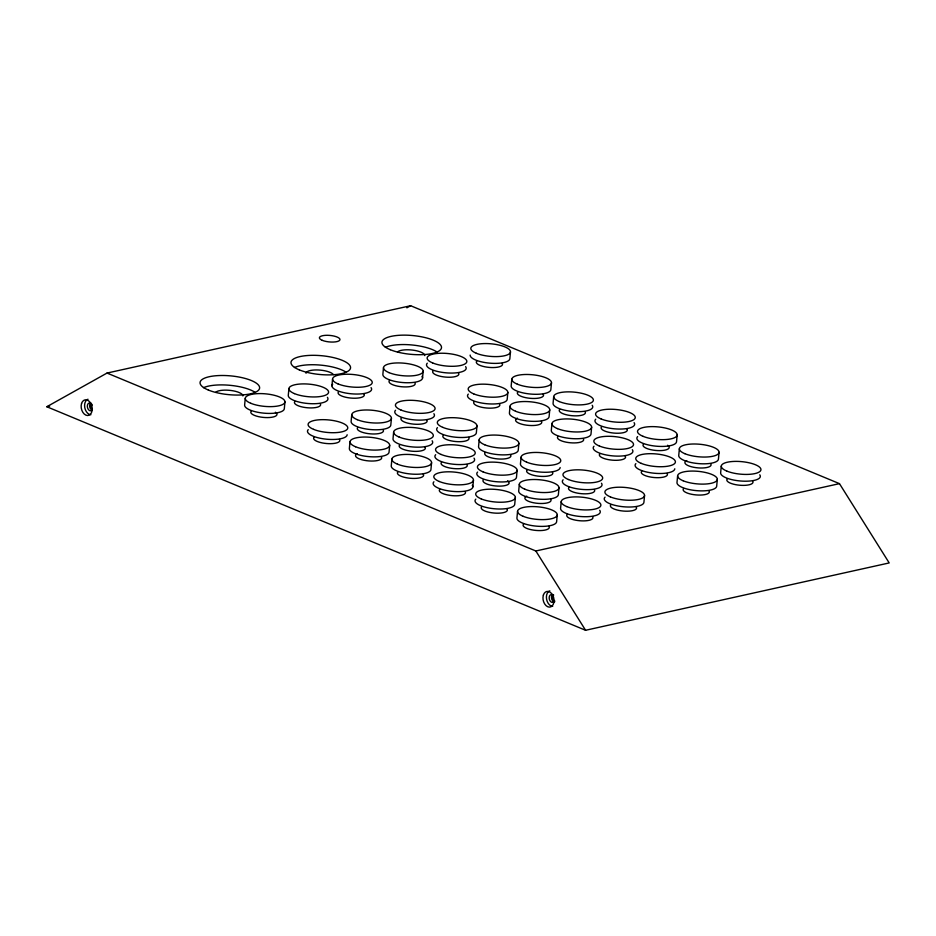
<?xml version="1.0" encoding="UTF-8"?>
<svg xmlns="http://www.w3.org/2000/svg" width="936" height="936" viewBox="0 0 936 936"><rect width="100%" height="100%" fill="white"/><g stroke="black" fill="none" stroke-linecap="round" stroke-linejoin="round"><path stroke-width="1.4" d="M245.255 398.326L244.624 405.101A19.925 6.295 5.3 0 0 264.057 413.174A19.925 6.295 5.3 0 0 284.322 408.681L284.942 401.895M288.908 388.639L288.276 395.425A19.925 6.295 5.3 0 0 310.307 403.662A19.925 6.295 5.3 0 0 327.401 397.309M331.929 385.737L332.561 378.963M351.749 414.718L351.117 421.492A19.925 6.295 5.3 0 0 370.551 429.554A19.925 6.295 5.3 0 0 390.803 425.061L391.435 418.287M349.982 441.78L349.362 448.555A19.925 6.295 5.3 0 0 368.796 456.628A19.925 6.295 5.3 0 0 389.048 452.135L389.68 445.349M383.479 367.661L382.859 374.447A19.925 6.295 5.3 0 0 404.89 382.684A19.925 6.295 5.3 0 0 421.972 376.33M393.635 432.093L393.015 438.879A19.925 6.295 5.3 0 0 415.046 447.115A19.925 6.295 5.3 0 0 432.128 440.762M391.88 459.166L391.248 465.941A19.925 6.295 5.3 0 0 410.693 474.002A19.925 6.295 5.3 0 0 430.946 469.509L431.566 462.735M422.545 378.015L423.177 371.241M476.986 425.985L476.354 432.76A19.925 6.295 5.3 0 1 453.515 436.972A19.925 6.295 5.3 0 1 437.44 427.623M472.832 486.895L473.464 480.11M479.185 439.791L478.553 446.577A19.925 6.295 5.3 0 0 497.987 454.639A19.925 6.295 5.3 0 0 518.251 450.146L518.872 443.371M510.483 351.866L509.851 358.652A19.925 6.295 5.3 0 1 489.598 363.145A19.925 6.295 5.3 0 1 470.153 355.072M507.839 392.465L507.207 399.239A19.925 6.295 5.3 0 1 484.368 403.451A19.925 6.295 5.3 0 1 468.304 394.103M511.805 379.209L511.173 385.983A19.925 6.295 5.3 0 0 530.607 394.056A19.925 6.295 5.3 0 0 550.859 389.563L551.491 382.777M510.038 406.271L509.418 413.057A19.925 6.295 5.3 0 0 528.852 421.118A19.925 6.295 5.3 0 0 549.104 416.625L549.736 409.851M517.117 470.434L516.485 477.208A19.925 6.295 5.3 0 1 493.646 481.42A19.925 6.295 5.3 0 1 477.582 472.072M515.362 497.496L514.73 504.27A19.925 6.295 5.3 0 1 491.891 508.482A19.925 6.295 5.3 0 1 475.816 499.134M521.071 457.177L520.451 463.952A19.925 6.295 5.3 0 0 539.885 472.025A19.925 6.295 5.3 0 0 560.137 467.532M519.316 484.24L518.696 491.014A19.925 6.295 5.3 0 0 538.13 499.087A19.925 6.295 5.3 0 0 558.382 494.594L559.014 487.808M517.561 511.302L516.929 518.088A19.925 6.295 5.3 0 0 536.375 526.149A19.925 6.295 5.3 0 0 556.627 521.656L557.248 514.882M553.691 396.595L553.071 403.369A19.925 6.295 5.3 0 0 575.102 411.618A19.925 6.295 5.3 0 0 592.184 405.253M551.936 423.657L551.304 430.431A19.925 6.295 5.3 0 0 570.749 438.504A19.925 6.295 5.3 0 0 591.002 434.011L591.622 427.225M561.214 501.626L560.582 508.4A19.925 6.295 5.3 0 0 582.613 516.649A19.925 6.295 5.3 0 0 599.707 510.284M644.553 495.507L643.921 502.293A19.925 6.295 5.3 0 1 621.083 506.493A19.925 6.295 5.3 0 1 605.019 497.156M677.173 434.924L676.541 441.71A19.925 6.295 5.3 0 1 653.702 445.91A19.925 6.295 5.3 0 1 637.638 436.574M679.372 448.742L678.74 455.516A19.925 6.295 5.3 0 0 698.186 463.577A19.925 6.295 5.3 0 0 718.438 459.085L719.07 452.31M677.617 475.804L676.985 482.578A19.925 6.295 5.3 0 0 696.431 490.639A19.925 6.295 5.3 0 0 716.683 486.147L717.304 479.372M721.27 466.116L720.638 472.891A19.925 6.295 5.3 0 0 742.669 481.139A19.925 6.295 5.3 0 0 759.763 474.786M46.8 406.739L107.02 373.066L410.635 305.721L839.463 483.643L889.2 562.934L585.585 630.279L46.8 406.739L49.655 406.107M406.867 307.827L410.635 305.721M107.02 373.066L535.848 550.988L839.463 483.643M535.848 550.988L585.585 630.279M752.614 481.151A13.151 4.153 5.3 0 1 739.627 485.222A13.151 4.153 5.3 0 1 727.307 478.869M710.716 463.765A13.151 4.153 5.3 0 1 696.021 467.661A13.151 4.153 5.3 0 1 686.79 460.606M667.579 445.267A13.151 4.153 5.3 0 1 657.552 450.579A13.151 4.153 5.3 0 1 643.523 444.109M626.933 429.004A13.151 4.153 5.3 0 1 613.946 433.087A13.151 4.153 5.3 0 1 601.626 426.722M585.035 411.618A13.151 4.153 5.3 0 1 572.048 415.701A13.151 4.153 5.3 0 1 559.74 409.348M543.149 394.243A13.151 4.153 5.3 0 1 530.15 398.315A13.151 4.153 5.3 0 1 517.842 391.962M708.962 490.827A13.151 4.153 5.3 0 1 695.975 494.91A13.151 4.153 5.3 0 1 683.654 488.557M667.064 473.452A13.151 4.153 5.3 0 1 654.077 477.524A13.151 4.153 5.3 0 1 641.768 471.171M625.178 456.066A13.151 4.153 5.3 0 1 612.179 460.149A13.151 4.153 5.3 0 1 599.871 453.796M583.28 438.691A13.151 4.153 5.3 0 1 570.293 442.763A13.151 4.153 5.3 0 1 557.973 436.41M541.382 421.305A13.151 4.153 5.3 0 1 526.687 425.19A13.151 4.153 5.3 0 1 517.456 418.146M499.496 403.931A13.151 4.153 5.3 0 1 486.498 408.002A13.151 4.153 5.3 0 1 474.189 401.649M636.211 506.973A13.151 4.153 5.3 0 1 623.212 511.044A13.151 4.153 5.3 0 1 610.904 504.691M594.313 489.586A13.151 4.153 5.3 0 1 581.326 493.67A13.151 4.153 5.3 0 1 569.006 487.317M552.427 472.212A13.151 4.153 5.3 0 1 539.428 476.284A13.151 4.153 5.3 0 1 527.12 469.93M510.529 454.826A13.151 4.153 5.3 0 1 497.542 458.909A13.151 4.153 5.3 0 1 485.222 452.544M468.632 437.44A13.151 4.153 5.3 0 1 455.645 441.523A13.151 4.153 5.3 0 1 443.336 435.17M426.746 420.065A13.151 4.153 5.3 0 1 413.747 424.137A13.151 4.153 5.3 0 1 401.439 417.784M592.558 516.649A13.151 4.153 5.3 0 1 579.571 520.732A13.151 4.153 5.3 0 1 567.251 514.379M550.66 499.274A13.151 4.153 5.3 0 1 535.965 503.159A13.151 4.153 5.3 0 1 526.734 496.115M507.523 480.776A13.151 4.153 5.3 0 1 497.496 486.088A13.151 4.153 5.3 0 1 483.467 479.618M466.877 464.513A13.151 4.153 5.3 0 1 453.89 468.585A13.151 4.153 5.3 0 1 441.57 462.232M424.979 447.127A13.151 4.153 5.3 0 1 411.992 451.21A13.151 4.153 5.3 0 1 399.684 444.846M383.093 429.741A13.151 4.153 5.3 0 1 370.094 433.824A13.151 4.153 5.3 0 1 357.786 427.471M548.905 526.336A13.151 4.153 5.3 0 1 535.918 530.419A13.151 4.153 5.3 0 1 523.598 524.055M507.008 508.95A13.151 4.153 5.3 0 1 494.021 513.033A13.151 4.153 5.3 0 1 481.712 506.68M465.122 491.575A13.151 4.153 5.3 0 1 452.123 495.647A13.151 4.153 5.3 0 1 439.815 489.294M423.224 474.189A13.151 4.153 5.3 0 1 410.237 478.273A13.151 4.153 5.3 0 1 397.917 471.919M381.326 456.815A13.151 4.153 5.3 0 1 366.631 460.699A13.151 4.153 5.3 0 1 357.4 453.656M339.44 439.429A13.151 4.153 5.3 0 1 326.442 443.512A13.151 4.153 5.3 0 1 314.133 437.147M275.359 412.238A13.151 4.153 5.3 0 1 265.321 417.55A13.151 4.153 5.3 0 1 251.293 411.079M320.252 403.673A13.151 4.153 5.3 0 1 307.254 407.757A13.151 4.153 5.3 0 1 294.945 401.404M363.905 393.986A13.151 4.153 5.3 0 1 350.906 398.069A13.151 4.153 5.3 0 1 338.598 391.716M414.823 382.695A13.151 4.153 5.3 0 1 401.836 386.767A13.151 4.153 5.3 0 1 389.528 380.414M458.476 373.008A13.151 4.153 5.3 0 1 445.489 377.091A13.151 4.153 5.3 0 1 433.181 370.738M502.129 363.332A13.151 4.153 5.3 0 1 489.142 367.403A13.151 4.153 5.3 0 1 476.822 361.05M385.375 347.315A29.893 9.43 5.3 0 1 436.936 351.948M294.442 367.485A29.893 9.43 5.3 0 1 345.992 372.13M203.498 387.656A29.893 9.43 5.3 0 1 255.06 392.301M397.507 351.995A13.946 4.399 5.3 0 1 412.951 350.146A13.946 4.399 5.3 0 1 424.745 355.598M306.025 373.265A13.946 4.399 5.3 0 1 318.38 369.989A13.946 4.399 5.3 0 1 333.403 374.587M215.631 392.348A13.946 4.399 5.3 0 1 231.063 390.499A13.946 4.399 5.3 0 1 242.869 395.94M90.862 414.753A7.968 5.394 77.5 0 1 84.778 407.663A7.968 5.394 77.5 0 1 87.972 399.216M92.325 409.757A3.99 2.703 77.5 0 1 88.639 409.816A3.99 2.703 77.5 0 1 87.656 404.527A3.99 2.703 77.5 0 1 91.166 403.545M91.798 404.188A3.99 2.703 77.5 0 1 92.313 405.031M92.056 410.143A3.99 2.703 77.5 0 1 89.739 406.762A3.99 2.703 77.5 0 1 90.71 402.901M552.685 606.352A7.968 5.394 77.5 0 1 546.589 599.262A7.968 5.394 77.5 0 1 549.795 590.827M554.498 600.561A3.99 2.703 77.5 0 1 550.672 601.637A3.99 2.703 77.5 0 1 549.596 595.869A3.99 2.703 77.5 0 1 553.609 595.799M554.603 601.918A3.99 2.703 77.5 0 1 551.678 598.876A3.99 2.703 77.5 0 1 552.532 594.512M465.625 366.643A19.925 6.295 5.3 0 1 445.945 372.82A19.925 6.295 5.3 0 1 427.284 363.191M632.327 449.701A19.925 6.295 5.3 0 1 612.635 455.879A19.925 6.295 5.3 0 1 593.986 446.25M634.082 422.639A19.925 6.295 5.3 0 1 614.402 428.817A19.925 6.295 5.3 0 1 595.741 419.188M674.786 468.772A19.925 6.295 5.3 0 1 651.947 472.972A19.925 6.295 5.3 0 1 635.872 463.636M371.054 387.621A19.925 6.295 5.3 0 1 351.363 393.799A19.925 6.295 5.3 0 1 332.713 384.17M601.462 483.222A19.925 6.295 5.3 0 1 581.782 489.399A19.925 6.295 5.3 0 1 563.121 479.77M433.883 413.7A19.925 6.295 5.3 0 1 414.203 419.878A19.925 6.295 5.3 0 1 395.554 410.249M474.025 458.137A19.925 6.295 5.3 0 1 454.346 464.326A19.925 6.295 5.3 0 1 435.685 454.697M347.151 434.749A19.925 6.295 5.3 0 1 324.312 438.949A19.925 6.295 5.3 0 1 308.248 429.612M472.27 485.211A19.925 6.295 5.3 0 1 452.579 491.388A19.925 6.295 5.3 0 1 433.93 481.759M92.325 409.196A3.592 2.422 77.5 0 1 91.283 403.603M554.779 601.181A3.592 2.422 77.5 0 1 552.685 598.139A3.592 2.422 77.5 0 1 553.562 594.664M322.23 340.33A10.366 3.276 5.3 0 0 339.581 340.423A10.366 3.276 5.3 0 0 327.202 335.287A10.366 3.276 5.3 0 0 322.23 340.33M390.242 349.69A29.893 9.43 5.3 0 0 440.318 349.959A29.893 9.43 5.3 0 0 404.609 335.135A29.893 9.43 5.3 0 0 390.242 349.69M299.298 369.872A29.893 9.43 5.3 0 0 349.385 370.13A29.893 9.43 5.3 0 0 313.665 355.317A29.893 9.43 5.3 0 0 299.298 369.872M208.365 390.043A29.893 9.43 5.3 0 0 258.441 390.3A29.893 9.43 5.3 0 0 222.733 375.488A29.893 9.43 5.3 0 0 208.365 390.043M81.549 403.498A7.968 5.394 77.5 0 0 87.434 415.514A7.968 5.394 77.5 0 0 91.061 403.931A7.968 5.394 77.5 0 0 81.549 403.498M543.371 595.097A7.968 5.394 77.5 0 0 549.245 607.113A7.968 5.394 77.5 0 0 552.884 595.542A7.968 5.394 77.5 0 0 543.371 595.097M432.654 362.946A19.925 6.295 5.3 0 0 466.046 363.121A19.925 6.295 5.3 0 0 442.237 353.235A19.925 6.295 5.3 0 0 432.654 362.946M389.002 372.622A19.925 6.295 5.3 0 0 422.393 372.797A19.925 6.295 5.3 0 0 398.584 362.922A19.925 6.295 5.3 0 0 389.002 372.622M599.356 446.004A19.925 6.295 5.3 0 0 632.736 446.18A19.925 6.295 5.3 0 0 608.938 436.293A19.925 6.295 5.3 0 0 599.356 446.004M557.458 428.618A19.925 6.295 5.3 0 0 590.85 428.793A19.925 6.295 5.3 0 0 567.04 418.918A19.925 6.295 5.3 0 0 557.458 428.618M726.792 471.077A19.925 6.295 5.3 0 0 760.172 471.253A19.925 6.295 5.3 0 0 736.375 461.378A19.925 6.295 5.3 0 0 726.792 471.077M515.572 411.243A19.925 6.295 5.3 0 0 548.952 411.407A19.925 6.295 5.3 0 0 525.143 401.532A19.925 6.295 5.3 0 0 515.572 411.243M643.009 436.316A19.925 6.295 5.3 0 0 676.389 436.492A19.925 6.295 5.3 0 0 652.579 426.617A19.925 6.295 5.3 0 0 643.009 436.316M559.213 401.556A19.925 6.295 5.3 0 0 592.605 401.731A19.925 6.295 5.3 0 0 568.795 391.856A19.925 6.295 5.3 0 0 559.213 401.556M683.14 480.765A19.925 6.295 5.3 0 0 716.531 480.94A19.925 6.295 5.3 0 0 692.722 471.065A19.925 6.295 5.3 0 0 683.14 480.765M601.111 418.942A19.925 6.295 5.3 0 0 634.491 419.106A19.925 6.295 5.3 0 0 610.693 409.231A19.925 6.295 5.3 0 0 601.111 418.942M641.242 463.378A19.925 6.295 5.3 0 0 674.634 463.554A19.925 6.295 5.3 0 0 650.824 453.679A19.925 6.295 5.3 0 0 641.242 463.378M517.327 384.17A19.925 6.295 5.3 0 0 550.707 384.345A19.925 6.295 5.3 0 0 526.898 374.47A19.925 6.295 5.3 0 0 517.327 384.17M473.675 393.857A19.925 6.295 5.3 0 0 507.055 394.033A19.925 6.295 5.3 0 0 483.257 384.158A19.925 6.295 5.3 0 0 473.675 393.857M684.895 453.703A19.925 6.295 5.3 0 0 718.286 453.878A19.925 6.295 5.3 0 0 694.477 443.992A19.925 6.295 5.3 0 0 684.895 453.703M338.083 383.924A19.925 6.295 5.3 0 0 371.463 384.099A19.925 6.295 5.3 0 0 347.654 374.224A19.925 6.295 5.3 0 0 338.083 383.924M610.389 496.899A19.925 6.295 5.3 0 0 643.769 497.075A19.925 6.295 5.3 0 0 619.971 487.2A19.925 6.295 5.3 0 0 610.389 496.899M568.491 479.524A19.925 6.295 5.3 0 0 601.883 479.7A19.925 6.295 5.3 0 0 578.074 469.813A19.925 6.295 5.3 0 0 568.491 479.524M526.605 462.138A19.925 6.295 5.3 0 0 559.985 462.314A19.925 6.295 5.3 0 0 536.176 452.439A19.925 6.295 5.3 0 0 526.605 462.138M484.708 444.764A19.925 6.295 5.3 0 0 518.088 444.928A19.925 6.295 5.3 0 0 494.29 435.053A19.925 6.295 5.3 0 0 484.708 444.764M400.924 409.991A19.925 6.295 5.3 0 0 434.304 410.167A19.925 6.295 5.3 0 0 410.495 400.292A19.925 6.295 5.3 0 0 400.924 409.991M442.81 427.378A19.925 6.295 5.3 0 0 476.202 427.553A19.925 6.295 5.3 0 0 452.392 417.678A19.925 6.295 5.3 0 0 442.81 427.378M399.157 437.065A19.925 6.295 5.3 0 0 432.549 437.229A19.925 6.295 5.3 0 0 408.74 427.354A19.925 6.295 5.3 0 0 399.157 437.065M294.43 393.611A19.925 6.295 5.3 0 0 327.811 393.775A19.925 6.295 5.3 0 0 304.013 383.9A19.925 6.295 5.3 0 0 294.43 393.611M482.953 471.826A19.925 6.295 5.3 0 0 516.333 472.001A19.925 6.295 5.3 0 0 492.523 462.115A19.925 6.295 5.3 0 0 482.953 471.826M441.055 454.44A19.925 6.295 5.3 0 0 474.447 454.615A19.925 6.295 5.3 0 0 450.637 444.74A19.925 6.295 5.3 0 0 441.055 454.44M357.271 419.679A19.925 6.295 5.3 0 0 390.651 419.854A19.925 6.295 5.3 0 0 366.853 409.98A19.925 6.295 5.3 0 0 357.271 419.679M524.839 489.2A19.925 6.295 5.3 0 0 558.23 489.376A19.925 6.295 5.3 0 0 534.421 479.501A19.925 6.295 5.3 0 0 524.839 489.2M566.736 506.587A19.925 6.295 5.3 0 0 600.116 506.762A19.925 6.295 5.3 0 0 576.319 496.887A19.925 6.295 5.3 0 0 566.736 506.587M355.516 446.741A19.925 6.295 5.3 0 0 388.896 446.917A19.925 6.295 5.3 0 0 365.087 437.042A19.925 6.295 5.3 0 0 355.516 446.741M523.084 516.274A19.925 6.295 5.3 0 0 556.475 516.438A19.925 6.295 5.3 0 0 532.666 506.563A19.925 6.295 5.3 0 0 523.084 516.274M481.198 498.888A19.925 6.295 5.3 0 0 514.578 499.063A19.925 6.295 5.3 0 0 490.768 489.189A19.925 6.295 5.3 0 0 481.198 498.888M397.402 464.127A19.925 6.295 5.3 0 0 430.794 464.303A19.925 6.295 5.3 0 0 406.985 454.416A19.925 6.295 5.3 0 0 397.402 464.127M250.778 403.287A19.925 6.295 5.3 0 0 284.158 403.463A19.925 6.295 5.3 0 0 260.36 393.588A19.925 6.295 5.3 0 0 250.778 403.287M313.618 429.367A19.925 6.295 5.3 0 0 346.999 429.53A19.925 6.295 5.3 0 0 323.201 419.656A19.925 6.295 5.3 0 0 313.618 429.367M439.3 481.502A19.925 6.295 5.3 0 0 472.68 481.677A19.925 6.295 5.3 0 0 448.882 471.802A19.925 6.295 5.3 0 0 439.3 481.502M476.307 353.258A19.925 6.295 5.3 0 0 509.699 353.434A19.925 6.295 5.3 0 0 485.889 343.559A19.925 6.295 5.3 0 0 476.307 353.258"/></g></svg>
